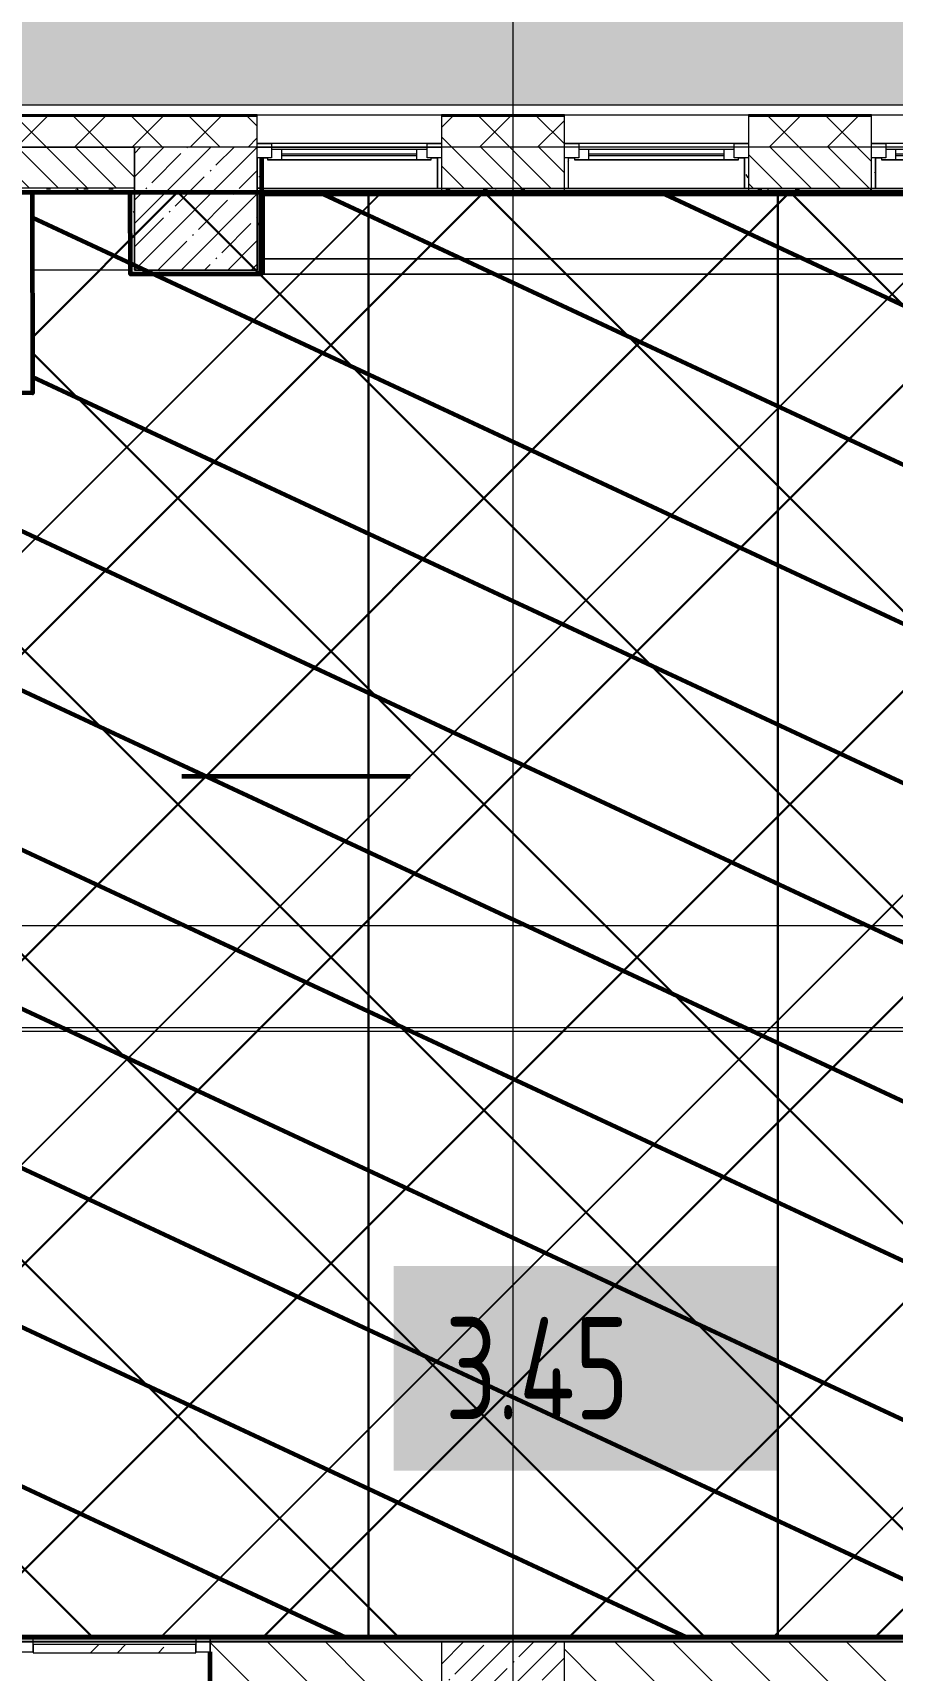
# Model space of a CAD drawing. Header units: millimetres. Extents: x -164500 to 426394, y -51911 to 102118.
# Drawn here: x 294890 to 299089, y 7760 to 15759 of the extents above; entities that cross this region are included whole.
import ezdxf

# ---------------------------------------------------------------- set-up
doc = ezdxf.new("R2010")
doc.units = ezdxf.units.MM
for name, color, linetype, lineweight in [('0) шлифовка', 5, 'Continuous', 60), ('1.4) Плинтус ПЛ-4', 6, 'Continuous', 60), ('5.3) Л-7 Линолеум 4 вып', 230, 'Continuous', 30), ('7.5) НЗ Линолеум Темпо ПЛЮС', 134, 'Continuous', 30), ('7.7) Плинтус', 222, 'Continuous', 90), ('A-DETL-2', 7, 'Continuous', 5), ('A-FLOR', 7, 'Continuous', 9), ('A-GLAZ', 7, 'Continuous', 9), ('A-GLAZ-1', 7, 'Continuous', 5), ('A-GLAZ-CURT', 7, 'Continuous', 9), ('A-GLAZ-CURT-1', 7, 'Continuous', 5), ('A-GLAZ-CURT-2', 7, 'Continuous', 20), ('A-GLAZ-CWMG', 7, 'Continuous', 9), ('A-GLAZ-CWMG-1', 7, 'Continuous', 20), ('A-WALL', 7, 'Continuous', 5), ('I-WALL', 7, 'Continuous', 5), ('S-COLS', 7, 'Continuous', 9), ('S-COLS-1', 7, 'Continuous', 5), ('Оси', 7, 'Continuous', 9)]:
    doc.layers.add(name, color=color, linetype=linetype, lineweight=lineweight)
doc.layers.add('2) защита вин плитк', color=6, linetype='Continuous')
doc.layers.add('3.2.3) П-13.2', color=6, linetype='Continuous')
for name, color, linetype, lineweight, true_color in [('A-DETL-GENF-3', 7, 'Continuous', 9, 0xc0c0c0), ('A-WALL-1', 9, 'Continuous', 5, 0x808080), ('A-WALL-FNSH-1', 9, 'Continuous', 5, 0x808080)]:
    doc.layers.add(name, color=color, linetype=linetype, lineweight=lineweight, true_color=true_color)
doc.styles.add('СПДС', font='ГОСТ тип А.ttf', dxfattribs={"width": 0.9})
pattern_1 = [(0, (289227.4, 1e-08), (243.84, 60.96), [20.117, -162.763, 20.117, -162.763, -975.36]), (0, (289227.4, 1e-08), (243.84, 60.96), [-365.76, 20.117, -345.643, 20.117, -162.763, -426.72]), (0, (289227.4, 1e-08), (243.84, 60.96), [-914.4, 20.117, -101.803, 20.117, -284.683]), (120, (289318.84, 30.48), (-174.71291, 180.69163), [20.117, -162.763, 20.117, -162.763, -975.36]), (120, (289318.84, 30.48), (-174.71291, 180.69163), [-365.76, 20.117, -345.643, 20.117, -162.763, -426.72]), (120, (289318.84, 30.48), (-174.71291, 180.69163), [-914.4, 20.117, -101.803, 20.117, -284.683]), (240, (289349.32, 152.4), (-69.12709, -241.65163), [20.117, -162.763, 20.117, -162.763, -975.36]), (240, (289349.32, 152.4), (-69.12709, -241.65163), [-365.76, 20.117, -345.643, 20.117, -162.763, -426.72]), (240, (289349.32, 152.4), (-69.12709, -241.65163), [-914.4, 20.117, -101.803, 20.117, -284.683])]
pattern_2 = [(45, (289617.4, 14980), (-747.61, 747.61), [])]

# ---------------------------------------------------------------- blocks, each defined once
blk = doc.blocks.new('120_Окно_СКБ_2Ст - 120_Окно_СКБ_2Ст 3100х2500 _мал_створка слева_ 2-22446355-Объем проектирования 3 этажа')
at = {"layer": 'A-GLAZ'}
for p, q in [((-1550, -127), (-1550, -57)), ((-1550, -57), (-1480, -57)), ((-1480, -57), (-1480, -127)), ((650, -127), (650, -57)), ((650, -57), (720, -57)), ((720, -57), (720, -127)), ((1480, -127), (1480, -57)), ((1480, -57), (1550, -57)), ((1550, -57), (1550, -127)), ((-1480, -127), (-1550, -127)), ((-1480, -127), (-1500, -127)), ((-1500, -127), (-1500, -137)), ((-1500, -137), (670, -137)), ((670, -137), (-1500, -137)), ((650, -87), (-1480, -87)), ((-1480, -87), (-1480, -127)), ((-1430, -137), (-1430, -87)), ((600, -137), (600, -87)), ((650, -127), (650, -87)), ((720, -127), (650, -127)), ((670, -127), (650, -127)), ((670, -137), (670, -127)), ((720, -127), (700, -127)), ((700, -127), (700, -137)), ((700, -137), (1500, -137)), ((1500, -137), (700, -137)), ((1480, -87), (720, -87)), ((720, -87), (720, -127)), ((770, -137), (770, -87)), ((1430, -137), (1430, -87)), ((1480, -127), (1480, -87)), ((1550, -127), (1480, -127)), ((1500, -127), (1480, -127)), ((1500, -137), (1500, -127))]:
    blk.add_line(p, q, dxfattribs=at)
at = {"layer": 'A-GLAZ-1'}
for p, q in [((1550, -57), (-1550, -57)), ((-1530, -127), (-1500, -127)), ((-1430, -107), (600, -107)), ((600, -117), (-1430, -117)), ((670, -127), (700, -127)), ((770, -107), (1430, -107)), ((1430, -117), (770, -117)), ((1500, -127), (1530, -127))]:
    blk.add_line(p, q, dxfattribs=at)
blk = doc.blocks.new('BSC_Колонна _Прямоугольная - 600х600-V619-Объем проектирования 3 этажа')
at = {"layer": 'S-COLS-1'}
h = blk.add_hatch(dxfattribs=at)
h.set_pattern_fill('FP_158', color=256, style=0, pattern_type=2)
h.set_pattern_definition([(45, (-7960, -7600), (-114.0493, 114.0493), []), (45, (-7845.95, -7600), (-114.0493, 114.0493), [201.613, -40.323, 6.706, -33.617])])
h.paths.add_polyline_path([(87.6, -300), (300, -300), (300, 300), (-300, 300), (-300, -300)])
for p, q in [((300, 300), (-300, 300)), ((-300, 300), (-300, -300)), ((300, -300), (300, 300)), ((-300, -300), (300, -300))]:
    blk.add_line(p, q, dxfattribs=at)
blk = doc.blocks.new('120_Окно_СКБ_1Ст - 120_Окно_СКБ_1Ст 900х2500_h_-20664874-Объем проектирования 3 этажа')
at = {"layer": 'A-GLAZ'}
for p, q in [((-450, -127), (-450, -57)), ((-450, -57), (-380, -57)), ((-380, -57), (-380, -127)), ((380, -127), (380, -57)), ((380, -57), (450, -57)), ((450, -57), (450, -127)), ((-380, -127), (-450, -127)), ((-380, -127), (-400, -127)), ((-400, -127), (-400, -137)), ((-400, -137), (400, -137)), ((400, -137), (-400, -137)), ((380, -87), (-380, -87)), ((-380, -87), (-380, -127)), ((-330, -137), (-330, -87)), ((330, -137), (330, -87)), ((380, -127), (380, -87)), ((450, -127), (380, -127)), ((400, -127), (380, -127)), ((400, -137), (400, -127))]:
    blk.add_line(p, q, dxfattribs=at)
at = {"layer": 'A-GLAZ-1'}
for p, q in [((450, -57), (-450, -57)), ((-430, -127), (-400, -127)), ((-330, -107), (330, -107)), ((330, -117), (-330, -117)), ((400, -127), (430, -127))]:
    blk.add_line(p, q, dxfattribs=at)
blk = doc.blocks.new('120_Окно_СКБ_1Ст - 120_Окно_СКБ_1Ст_900х2500_h_-V626-Объем проектирования 3 этажа')
at = {"layer": 'A-GLAZ'}
for p, q in [((-450, -127), (-450, -57)), ((-450, -57), (-380, -57)), ((-380, -57), (-380, -127)), ((380, -127), (380, -57)), ((380, -57), (450, -57)), ((450, -57), (450, -127)), ((-380, -127), (-450, -127)), ((-380, -127), (-400, -127)), ((-400, -127), (-400, -137)), ((-400, -137), (400, -137)), ((400, -137), (-400, -137)), ((380, -87), (-380, -87)), ((-380, -87), (-380, -127)), ((-330, -137), (-330, -87)), ((330, -137), (330, -87)), ((380, -127), (380, -87)), ((450, -127), (380, -127)), ((400, -127), (380, -127)), ((400, -137), (400, -127))]:
    blk.add_line(p, q, dxfattribs=at)
at = {"layer": 'A-GLAZ-1'}
for p, q in [((450, -57), (-450, -57)), ((-430, -127), (-400, -127)), ((-330, -107), (330, -107)), ((330, -117), (-330, -117)), ((400, -127), (430, -127))]:
    blk.add_line(p, q, dxfattribs=at)
blk = doc.blocks.new('Прямоугольный импост - 50 x 70 мм-V701-Объем проектирования 3 этажа')
at = {"layer": 'A-GLAZ-CWMG-1'}
for p, q in [((-70, 35), (0, 35)), ((-70, -35), (-70, 35)), ((0, 35), (0, -35)), ((0, -35), (-70, -35))]:
    blk.add_line(p, q, dxfattribs=at)
blk = doc.blocks.new('Системная панель - Стекло - 40мм-V702-Объем проектирования 3 этажа')
at = {"layer": 'A-GLAZ-CURT-1'}
h = blk.add_hatch(dxfattribs=at)
h.set_pattern_fill('FP_216', color=256, style=0, pattern_type=2)
h.set_pattern_definition([(45, (-6262.5, -7685), (-565.685, 565.685), [400, -1200]), (45, (-6662.5, -7885), (-565.685, 565.685), [1200, -400]), (45, (-5862.5, -8085), (-565.685, 565.685), [400, -1200])])
h.paths.add_polyline_path([(397.5, -40), (397.5, 0), (-397.5, 0), (-397.5, -40), (94.5, -40)])
at = {"layer": 'A-GLAZ-CURT-2'}
for p, q in [((397.5, 0), (-397.5, 0)), ((-397.5, 0), (-397.5, -40)), ((397.5, -40), (397.5, 0)), ((-397.5, -40), (397.5, -40))]:
    blk.add_line(p, q, dxfattribs=at)
blk = doc.blocks.new('Прямоугольный импост - 50 x 70 мм-31702100-Объем проектирования 3 этажа')
at = {"layer": 'A-GLAZ-CWMG-1'}
for p, q in [((-35, 35), (35, 35)), ((-35, -35), (-35, 35)), ((35, 35), (35, -35)), ((35, -35), (-35, -35))]:
    blk.add_line(p, q, dxfattribs=at)
blk = doc.blocks.new('Прямоугольный импост - 50 x 70 мм-31720914-Объем проектирования 3 этажа')
at = {"layer": 'A-GLAZ-CWMG'}
blk.add_line((32940, 7920), (32145, 7920), dxfattribs=at)
blk = doc.blocks.new('Зашивка приборов отопления34 - Зашивка приборов отопления-33324488-Объем проектирования 3 этажа')
at = {"layer": 'A-WALL'}
for p, q in [((34187.8, 26888.4), (34187.8, 26567.4)), ((40348, 26888.4), (34187.8, 26888.4)), ((34187.8, 26567.4), (40348, 26567.4)), ((40348, 26567.4), (34187.8, 26567.4)), ((34187.8, 26567.4), (34187.8, 26492.4)), ((34187.8, 26492.4), (40348, 26492.4))]:
    blk.add_line(p, q, dxfattribs=at)

msp = doc.modelspace()

# ---------------------------------------------------------------- hatches: boundary and pattern name
at = {"layer": '0) шлифовка', "true_color": 0x2776bb}
h = msp.add_hatch(dxfattribs=at)
h.set_pattern_fill('ANSI31', color=152, scale=222, angle=110)
h.set_pattern_definition([(155, (289617.4, 14980), (-297.882, -638.81), [])])
h.paths.add_polyline_path([(302188.659, 14980), (294888.402, 14980), (294888.402, 13999), (292336.402, 13999), (292336.402, 14980), (289617.402, 14980), (289617.402, 7921), (302188.659, 7921)])
at = {"layer": '2) защита вин плитк'}
h = msp.add_hatch(dxfattribs=at)
h.set_pattern_fill('ANSI31', color=256, scale=333)
h.set_pattern_definition(pattern_2)
h.paths.add_polyline_path([(302188.659, 14980), (294888.402, 14980), (294888.402, 13999), (292336.402, 13999), (292336.402, 14980), (289617.402, 14980), (289617.402, 7921), (302188.659, 7921)])
at = {"layer": '3.2.3) П-13.2'}
h = msp.add_hatch(dxfattribs=at)
h.set_pattern_fill('ANSI32', color=256, scale=222)
h.set_pattern_definition([(45, (289617.4, 14980), (-1495.2, 1495.2), []), (45, (290614.2, 14980), (-1495.2, 1495.2), [])])
h.paths.add_polyline_path([(302188.659, 14980), (294888.402, 14980), (294888.402, 13999), (292336.402, 13999), (292336.402, 14980), (289617.402, 14980), (289617.402, 7921), (302188.659, 7921)])
at = {"layer": '5.3) Л-7 Линолеум 4 вып'}
h = msp.add_hatch(dxfattribs=at)
h.set_pattern_fill('ANSI37', color=256, scale=333)
h.set_pattern_definition([(45, (289617.4, 14980), (-747.61, 747.61), []), (135, (289617.4, 14980), (-747.61, -747.61), [])])
h.paths.add_polyline_path([(302188.659, 14980), (294888.402, 14980), (294888.402, 13999), (292336.402, 13999), (292336.402, 14980), (289617.402, 14980), (289617.402, 7921), (302188.659, 7921)])
at = {"layer": '7.5) НЗ Линолеум Темпо ПЛЮС'}
h = msp.add_hatch(dxfattribs=at)
h.set_pattern_fill('ANSI31', color=256, scale=333)
h.set_pattern_definition(pattern_2)
h.paths.add_polyline_path([(302188.659, 14980), (294888.402, 14980), (294888.402, 13999), (292336.402, 13999), (292336.402, 14980), (289617.402, 14980), (289617.402, 7921), (302188.659, 7921)])
at = {"layer": 'A-DETL-GENF-3'}
msp.add_hatch(color=256, dxfattribs=at).paths.add_polyline_path([(343246.533, 11900), (355387.402, 11900), (355387.402, 12300), (355747.039, 12300), (355747.039, 27340.071), (331147.039, 27340.071), (331147.039, 23880.071), (323147.039, 23880.071), (323147.039, 27400.071), (289007.411, 27400.071), (289007.411, 15407.278), (331607.402, 15407.278), (331607.402, 12300), (332007.402, 12300), (332007.402, 11900), (341137.402, 11900)])
at = {"layer": 'A-WALL'}
h = msp.add_hatch(dxfattribs=at)
h.set_pattern_fill('FP_24', color=256, style=0, pattern_type=2)
h.set_pattern_definition([(45, (289227.4, 1e-08), (-141.4214, 141.4214), []), (135, (289227.4, 1e-08), (-141.4214, -141.4214), [])])
h.paths.add_polyline_path([(327735.186, 15200), (331387.402, 15200), (331387.402, 15350), (327037.402, 15350), (327037.402, 15200), (327497.402, 15200)])
h.paths.add_polyline_path([(303542.709, 15200), (321337.402, 15200), (321337.402, 15350), (314837.659, 15349), (314837.659, 15288), (314830.659, 15285), (313664.659, 15285), (313657.659, 15288), (313657.659, 15350), (309017.402, 15349), (309017.402, 15288), (309010.402, 15285), (308244.402, 15285), (308237.402, 15288), (308237.402, 15350), (304010.402, 15349), (304010.402, 15288), (304003.402, 15285), (303837.402, 15285), (303830.402, 15288), (303830.402, 15350), (302087.402, 15350), (302087.402, 15200), (303537.402, 15200)])
h.paths.add_polyline_path([(289117.402, 15200), (295987.402, 15200), (295987.402, 15350), (289267.402, 15350), (289267.402, 15293), (289117.402, 15293)])
h.paths.add_polyline_path([(322857.402, 15200), (322987.402, 15200), (322987.402, 15350), (322837.402, 15350), (322837.402, 15200)])
h.paths.add_polyline_path([(298987.402, 15200), (298987.402, 15350), (298387.402, 15350), (298387.402, 15200)])
h.paths.add_polyline_path([(323887.402, 15200), (324637.402, 15200), (324637.402, 15350), (323887.402, 15350)])
h.paths.add_polyline_path([(297487.402, 15200), (297487.402, 15350), (296887.402, 15350), (296887.402, 15200)])
h.paths.add_polyline_path([(322237.402, 15200), (322467.402, 15200), (322467.402, 15350), (322237.402, 15350), (322237.402, 15218)])
h = msp.add_hatch(dxfattribs=at)
h.set_pattern_fill('FP_2', color=256, style=0, pattern_type=2)
h.set_pattern_definition([(135, (289227.4, 1e-08), (-70.7107, -70.7107), [])])
h.paths.add_polyline_path([(293887.402, 15000), (295387.402, 15000), (295387.402, 15200), (293887.402, 15200), (293887.402, 15016.61)])
h.paths.add_polyline_path([(302238.544, 15000), (302937.402, 15000), (302937.402, 15200), (302087.402, 15200), (302087.402, 15000), (302188.659, 15000)])
h.paths.add_polyline_path([(298987.402, 15000), (298987.402, 15200), (298387.402, 15200), (298387.402, 15000), (298647.717, 15000)])
h.paths.add_polyline_path([(296887.402, 15000), (297487.402, 15000), (297487.402, 15200), (296887.402, 15200), (296887.402, 15007.936)])
at = {"layer": 'I-WALL'}
h = msp.add_hatch(dxfattribs=at)
h.set_pattern_fill('FP_191', color=256, style=0, pattern_type=2)
h.set_pattern_definition(pattern_1)
h.paths.add_polyline_path([(296007.402, 15000), (296007.402, 15148), (295987.402, 15148), (295987.402, 15000)])
h = msp.add_hatch(dxfattribs=at)
h.set_pattern_fill('FP_191', color=256, style=0, pattern_type=2)
h.set_pattern_definition(pattern_1)
h.paths.add_polyline_path([(296867.402, 15000), (296887.402, 15000), (296887.402, 15148), (296867.402, 15148), (296867.402, 15007.302)])
h = msp.add_hatch(dxfattribs=at)
h.set_pattern_fill('FP_191', color=256, style=0, pattern_type=2)
h.set_pattern_definition(pattern_1)
h.paths.add_polyline_path([(297487.402, 15000), (297507.402, 15000.667), (297507.402, 15148), (297487.402, 15148), (297487.402, 15016.61)])
h = msp.add_hatch(dxfattribs=at)
h.set_pattern_fill('FP_191', color=256, style=0, pattern_type=2)
h.set_pattern_definition(pattern_1)
h.paths.add_polyline_path([(298375.773, 15000), (298387.402, 15000), (298387.402, 15148), (298367.402, 15148), (298367.402, 15000)])
h = msp.add_hatch(dxfattribs=at)
h.set_pattern_fill('FP_191', color=256, style=0, pattern_type=2)
h.set_pattern_definition(pattern_1)
h.paths.add_polyline_path([(298987.402, 15000), (299007.402, 15000.667), (299007.402, 15148), (298987.402, 15148), (298987.402, 15016.61)])
h = msp.add_hatch(dxfattribs=at)
h.set_pattern_fill('FP_191', color=256, style=0, pattern_type=2)
h.set_pattern_definition(pattern_1)
h.paths.add_polyline_path([(294888.402, 14980), (295387.402, 14980), (295387.402, 15000), (294867.402, 15000), (294867.402, 14980), (294887.402, 14980)])
h = msp.add_hatch(dxfattribs=at)
h.set_pattern_fill('FP_191', color=256, style=0, pattern_type=2)
h.set_pattern_definition(pattern_1)
h.paths.add_polyline_path([(295384.389, 14580), (295387.402, 14580), (295387.402, 14980), (295367.402, 14979), (295367.402, 14580)])
h = msp.add_hatch(dxfattribs=at)
h.set_pattern_fill('FP_191', color=256, style=0, pattern_type=2)
h.set_pattern_definition(pattern_1)
h.paths.add_polyline_path([(295987.402, 14600), (296007.402, 14600.667), (296007.402, 15000), (295987.402, 15000), (295987.402, 14655)])
h = msp.add_hatch(dxfattribs=at)
h.set_pattern_fill('FP_191', color=256, style=0, pattern_type=2)
h.set_pattern_definition(pattern_1)
h.paths.add_polyline_path([(302168.659, 14980), (302168.643, 14999.996), (302087.402, 15000), (302087.402, 14980), (302168.643, 14980)])
h.paths.add_polyline_path([(297016.053, 14980), (297487.402, 14980), (297487.402, 15000), (296887.402, 15000), (296887.402, 14980)])
h.paths.add_polyline_path([(298387.402, 14980), (298987.402, 14980), (298987.402, 15000), (298387.402, 15000)])
h = msp.add_hatch(dxfattribs=at)
h.set_pattern_fill('FP_191', color=256, style=0, pattern_type=2)
h.set_pattern_definition(pattern_1)
h.paths.add_polyline_path([(295987.402, 14580), (296007.402, 14580), (296007.402, 14600), (295387.402, 14600), (295387.402, 14580), (295928.277, 14580)])
h = msp.add_hatch(dxfattribs=at)
h.set_pattern_fill('FP_191', color=256, style=0, pattern_type=2)
h.set_pattern_definition(pattern_1)
h.paths.add_polyline_path([(327747.402, 7900), (327745.725, 7920), (322237.402, 7920), (322237.402, 7900), (327746.902, 7900)])
h.paths.add_polyline_path([(318887.402, 7900), (319737.402, 7900), (319737.402, 7920), (316692.402, 7920), (316692.402, 7908), (316722.402, 7908), (316722.402, 7900), (318437.145, 7900)])
h.paths.add_polyline_path([(314258.115, 7900), (315562.402, 7900), (315562.402, 7908), (315592.402, 7908), (315592.402, 7920), (313278.402, 7920), (313278.402, 7900), (314058.115, 7900)])
h.paths.add_polyline_path([(311737.402, 7900), (311838.402, 7900), (311838.402, 7920), (304236.689, 7920), (304236.689, 7900), (311137.402, 7900)])
h.paths.add_polyline_path([(302796.689, 7900), (302796.689, 7920), (295757.402, 7920), (295757.402, 7900), (302007.402, 7900)])
h.paths.add_polyline_path([(293257.402, 7900), (293257.402, 7920), (292512.402, 7920), (292512.402, 7908), (292567.402, 7908), (292567.402, 7900), (293208.837, 7900)])
h.paths.add_polyline_path([(290497.402, 7900), (291057.402, 7901.792), (291057.402, 7908), (291112.402, 7908), (291112.402, 7920), (290497.402, 7919.048), (290477.402, 7900)])
h.paths.add_polyline_path([(290477.402, 7900), (290497.402, 7920), (290477.402, 7920), (290477.402, 7916.604)])
h = msp.add_hatch(dxfattribs=at)
h.set_pattern_fill('FP_23', color=256, style=0, pattern_type=2)
h.set_pattern_definition([(135, (289227.4, 1e-08), (-141.4214, -141.4214), [])])
h.paths.add_polyline_path([(305357.402, 7700), (305887.402, 7700), (305887.402, 7900), (304236.689, 7900), (304236.689, 7700), (305337.402, 7700)])
h.paths.add_polyline_path([(301387.402, 7700), (301387.402, 7900), (300687.402, 7900), (300687.402, 7830), (299887.402, 7830), (299887.402, 7900), (297487.402, 7900), (297487.402, 7700), (300823.269, 7700)])
h.paths.add_polyline_path([(296258.402, 7700), (296887.402, 7700), (296887.402, 7900), (295757.402, 7900), (295757.402, 7700), (296242.402, 7700)])
h.paths.add_polyline_path([(302007.402, 7700), (302796.689, 7700), (302796.689, 7900), (301987.402, 7900), (301987.402, 7700)])
h.paths.add_polyline_path([(293208.837, 7700), (293257.402, 7700), (293257.402, 7900), (292977.402, 7900), (292977.46, 7700), (293185.06, 7700)])
at = {"layer": 'S-COLS-1'}
h = msp.add_hatch(dxfattribs=at)
h.set_pattern_fill('FP_1', color=256, style=0, pattern_type=2)
h.set_pattern_definition([(45, (289227.4, 1e-08), (-114.0493, 114.0493), []), (45, (289341.45, 1e-08), (-114.0493, 114.0493), [201.612, -40.322, 6.706, -33.617])])
h.paths.add_polyline_path([(295387.402, 14600), (295987.402, 14600), (295987.402, 15200), (295387.402, 15200), (295387.402, 14863.265)])

# ---------------------------------------------------------------- linework, layer by layer
msp.add_lwpolyline([(291112.402, 7900), (362932.402, 7900)])
at = {"layer": '0) шлифовка'}
msp.add_lwpolyline([(289617.402, 14980), (302188.659, 14980), (302188.659, 7921), (289617.402, 7921)], close=True, dxfattribs=at)
msp.add_lwpolyline([(295619.198, 12127.012), (296734.145, 12127.012)], dxfattribs=at)
at = {"layer": '1.4) Плинтус ПЛ-4'}
for points in [[(296007.402, 15148), (296008.402, 14580), (295367.402, 14580.5), (295366.402, 14979), (294887.402, 14979), (294888.402, 13999), (292336.402, 14000), (292336.402, 14959), (289638.402, 14959), (289638.402, 14670.518), (289338.402, 14679)], [(297487.402, 14979), (296887.402, 14979)], [(298987.402, 14979), (298387.402, 14979)], [(294622.402, 7921), (302796.689, 7921)], [(301237.402, 141), (301365.902, 141), (301367.402, 520), (301616.402, 521), (301616.402, 7049), (300679.402, 7049), (300679.402, 7672), (299895.402, 7672), (299895.402, 7050), (296237.402, 7049), (296238.402, 7679), (295757.402, 7679), (295757.402, 7850)]]:
    msp.add_lwpolyline(points, dxfattribs=at)
at = {"layer": '7.5) НЗ Линолеум Темпо ПЛЮС'}
for points in [[(296530.21, 7920), (296530.21, 14975)], [(298530.21, 14975), (298530.21, 7920)]]:
    msp.add_lwpolyline(points, dxfattribs=at)
at = {"layer": '7.7) Плинтус'}
msp.add_lwpolyline([(302166.659, 14580), (302168.659, 14976), (296008.402, 14976), (296008.402, 14580)], dxfattribs=at)
at = {"layer": 'A-DETL-2'}
msp.add_line((289007.411, 15407.278), (331607.402, 15407.278), dxfattribs=at)
at = {"layer": 'A-FLOR'}
for p, q in [((294888.402, 14979), (295367.402, 14979)), ((295367.402, 14979), (295367.402, 14580)), ((296007.402, 14980), (302168.643, 14980)), ((296007.402, 14980), (302168.643, 14980)), ((296007.402, 14580), (296007.402, 14753.288)), ((296007.402, 14655), (302168.643, 14655)), ((295367.402, 14600), (294888.402, 14600)), ((295367.402, 14580), (296007.402, 14580)), ((293287.402, 11397.816), (302168.659, 11397.816)), ((302188.659, 10880), (289637.402, 10880)), ((302168.659, 10897.818), (293287.402, 10897.818)), ((292537.402, 7920), (315642.402, 7920)), ((295757.402, 7850), (295757.402, 7685.5))]:
    msp.add_line(p, q, dxfattribs=at)
at = {"layer": 'A-WALL'}
for p, q in [((295987.402, 15353), (289267.402, 15353)), ((295987.402, 15350), (289267.402, 15350)), ((295987.402, 15358), (296887.402, 15358)), ((297487.402, 15353), (296887.402, 15353)), ((297487.402, 15350), (296887.402, 15350)), ((297487.402, 15358), (298387.402, 15358)), ((298987.402, 15353), (298387.402, 15353)), ((298987.402, 15350), (298387.402, 15350)), ((298987.402, 15358), (302087.402, 15358)), ((295387.402, 15200), (293887.402, 15200)), ((302937.402, 15200), (295387.402, 15200)), ((297487.402, 15200), (296887.402, 15200)), ((298987.402, 15200), (298387.402, 15200)), ((294887.402, 14980), (295367.402, 14980)), ((296887.402, 15000), (297487.402, 15000)), ((296887.402, 14980), (297487.402, 14980)), ((298387.402, 15000), (298987.402, 15000)), ((298387.402, 14980), (298987.402, 14980)), ((296887.402, 7900), (295757.402, 7900)), ((299887.402, 7900), (297487.402, 7900))]:
    msp.add_line(p, q, dxfattribs=at)
at = {"layer": 'A-WALL-1'}
for p, q in [((295987.402, 15200), (295987.402, 15350)), ((296887.402, 15350), (296887.402, 14980)), ((297487.402, 14980), (297487.402, 15350)), ((298387.402, 15350), (298387.402, 14980)), ((298987.402, 14980), (298987.402, 15350)), ((289617.402, 15200), (295387.402, 15200)), ((295387.402, 14600), (295387.402, 15200)), ((295987.402, 15148), (295987.402, 14600)), ((296007.402, 15148), (295987.402, 15148)), ((296007.402, 14753.288), (296007.402, 15148)), ((296867.402, 15148), (296867.402, 15000)), ((296887.402, 15148), (296867.402, 15148)), ((297507.402, 15148), (297487.402, 15148)), ((297507.402, 15000), (297507.402, 15148)), ((298367.402, 15148), (298367.402, 15000)), ((298387.402, 15148), (298367.402, 15148)), ((299007.402, 15148), (298987.402, 15148)), ((299007.402, 15000), (299007.402, 15148)), ((295387.402, 15000), (293887.402, 15000)), ((295367.402, 14980), (295367.402, 14979)), ((296007.402, 15000), (295987.402, 15000)), ((295987.402, 15000), (296007.402, 15000)), ((296867.402, 15000), (296887.402, 15000)), ((297487.402, 15000), (297507.402, 15000)), ((298367.402, 15000), (298387.402, 15000)), ((298987.402, 15000), (299007.402, 15000)), ((295987.402, 14600), (295387.402, 14600)), ((295757.402, 7920), (295757.402, 7680))]:
    msp.add_line(p, q, dxfattribs=at)
at = {"layer": 'A-WALL-FNSH-1'}
for p, q in [((295987.402, 15358), (289267.402, 15358)), ((295987.402, 15350), (295987.402, 15358)), ((297487.402, 15358), (296887.402, 15358)), ((296887.402, 15358), (296887.402, 15350)), ((297487.402, 15350), (297487.402, 15358)), ((298987.402, 15358), (298387.402, 15358)), ((298387.402, 15358), (298387.402, 15350)), ((298987.402, 15350), (298987.402, 15358)), ((296008.402, 15148), (296007.402, 15148)), ((296008.402, 15000), (296008.402, 15148)), ((296866.402, 15148), (296866.402, 15000)), ((296867.402, 15148), (296866.402, 15148)), ((297508.402, 15148), (297507.402, 15148)), ((297508.402, 15000), (297508.402, 15148)), ((298366.402, 15148), (298366.402, 15000)), ((298367.402, 15148), (298366.402, 15148)), ((299008.402, 15148), (299007.402, 15148)), ((299008.402, 15000), (299008.402, 15148)), ((295366.402, 14979), (295366.402, 14579.5)), ((296007.402, 15000), (296008.402, 15000)), ((296866.402, 15000), (296867.402, 15000)), ((296887.402, 14980), (296887.402, 14979)), ((296887.402, 14979), (297487.402, 14979)), ((297487.402, 14979), (297487.402, 14980)), ((297507.402, 15000), (297508.402, 15000)), ((298366.402, 15000), (298367.402, 15000)), ((298387.402, 14980), (298387.402, 14979)), ((298387.402, 14979), (298987.402, 14979)), ((298987.402, 14979), (298987.402, 14980)), ((299007.402, 15000), (299008.402, 15000)), ((296008.402, 14700), (296007.402, 14700)), ((296008.402, 14579), (296008.402, 14700)), ((295366.402, 14579.5), (295987.402, 14579.5)), ((295987.402, 14580.5), (295367.402, 14580.5)), ((295987.402, 14579.5), (295987.402, 14580.5)), ((295987.902, 14580), (295987.902, 14579)), ((295987.902, 14579), (296007.402, 14579)), ((302796.689, 7921), (295757.402, 7921)), ((295757.402, 7921), (295757.402, 7920))]:
    msp.add_line(p, q, dxfattribs=at)
at = {"layer": 'I-WALL'}
for p, q in [((295987.402, 15200), (296887.402, 15200)), ((296007.402, 15000), (296867.402, 15000)), ((296887.402, 14979), (296007.402, 14979)), ((298387.402, 14979), (297487.402, 14979)), ((297507.402, 15000), (298367.402, 15000)), ((302087.402, 14979), (298987.402, 14979)), ((299007.402, 15000), (302067.402, 15000)), ((296007.402, 14580), (296007.402, 14579)), ((302167.902, 14579), (296007.402, 14579))]:
    msp.add_line(p, q, dxfattribs=at)
at = {"layer": 'S-COLS'}
msp.add_line((295387.402, 15200), (295387.402, 15000), dxfattribs=at)
at = {"layer": 'S-COLS-1'}
for p, q in [((295987.402, 15200), (295387.402, 15200)), ((295987.402, 14600), (295987.402, 15200)), ((295387.402, 15000), (295387.402, 14600)), ((295387.402, 14600), (295987.402, 14600))]:
    msp.add_line(p, q, dxfattribs=at)
at = {"layer": 'Оси'}
msp.add_lwpolyline([(297237.402, -1906.259), (297237.402, 3093.741), (297237.402, 22398.071), (297237.402, 27398.071)], dxfattribs=at)

# ---------------------------------------------------------------- block references
at = {"layer": 'A-GLAZ', "color": 3}
for name, p in [('120_Окно_СКБ_1Ст - 120_Окно_СКБ_1Ст_900х2500_h_-V626-Объем проектирования 3 этажа', (296437.402, 15275)), ('120_Окно_СКБ_1Ст - 120_Окно_СКБ_1Ст 900х2500_h_-20664874-Объем проектирования 3 этажа', (297937.402, 15275)), ('120_Окно_СКБ_2Ст - 120_Окно_СКБ_2Ст 3100х2500 _мал_створка слева_ 2-22446355-Объем проектирования 3 этажа', (300537.402, 15275))]:
    msp.add_blockref(name, p, dxfattribs=at)
at = {"layer": 'A-GLAZ-CURT'}
msp.add_blockref('Системная панель - Стекло - 40мм-V702-Объем проектирования 3 этажа', (295289.902, 7885), dxfattribs=at)
at = {"layer": 'A-GLAZ-CWMG', "extrusion": (0, 0, -1), "rotation": 180}
for name, p in [('Прямоугольный импост - 50 x 70 мм-31702100-Объем проектирования 3 этажа', (-294857.402, 7885)), ('Прямоугольный импост - 50 x 70 мм-V701-Объем проектирования 3 этажа', (-295757.402, 7885))]:
    msp.add_blockref(name, p, dxfattribs=at)
at = {"layer": 'A-GLAZ-CWMG'}
msp.add_blockref('Прямоугольный импост - 50 x 70 мм-31720914-Объем проектирования 3 этажа', (262747.402, 0), dxfattribs=at)
at = {"layer": 'A-WALL'}
msp.add_blockref('Зашивка приборов отопления34 - Зашивка приборов отопления-33324488-Объем проектирования 3 этажа', (261820.619, -11912.37), dxfattribs=at)
at = {"layer": 'S-COLS'}
msp.add_blockref('BSC_Колонна _Прямоугольная - 600х600-V619-Объем проектирования 3 этажа', (297187.402, 7600), dxfattribs=at)

# ---------------------------------------------------------------- texts
at = {"insert": (296904.383, 9485.107), "char_height": 500, "width": 1370.88562, "attachment_point": 1, "style": 'СПДС', "bg_fill": 1, "box_fill_scale": 1.5, "bg_fill_color": 7, "bg_fill_true_color": 16777215, "bg_fill_transparency": 0}
msp.add_mtext('3.45', dxfattribs=at)

doc.saveas('drawing.dxf')
